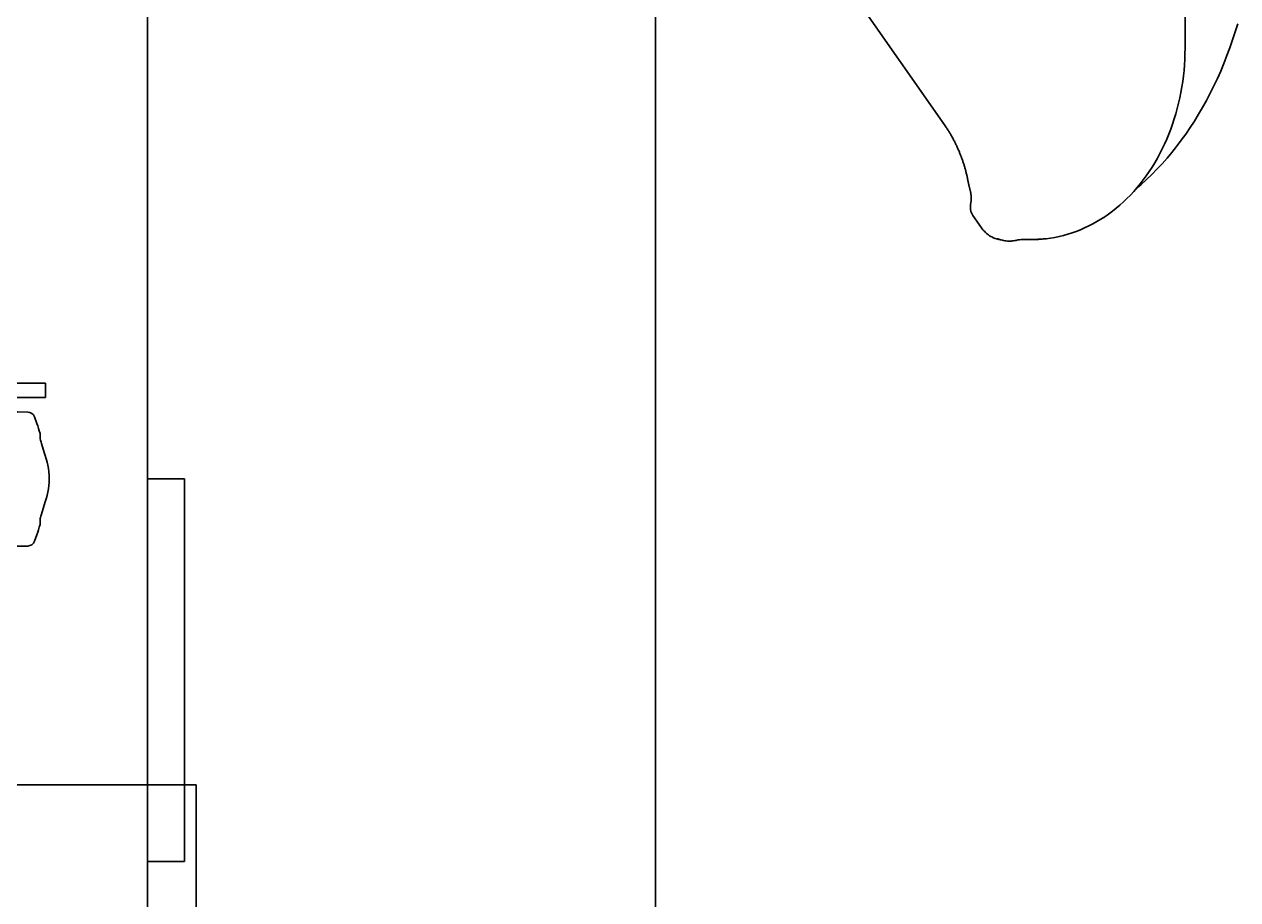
# Model space of a CAD drawing. Header units: millimetres. Extents: x 120 to 10915, y 515 to 8014.
# Drawn here: x 10174.1 to 10427.7, y 1852 to 2035 of the extents above; entities that cross this region are included whole.
import ezdxf

# ---------------------------------------------------------------- set-up
doc = ezdxf.new("R2010")
doc.units = ezdxf.units.MM
doc.layers.get('0').update_dxf_attribs({"lineweight": 13})
doc.layers.add('205_Chassis_top_view', color=7, linetype='Continuous', lineweight=13)
doc.layers.add('210_BWA_components_top_view', color=7, linetype='Continuous', lineweight=13)

# ---------------------------------------------------------------- blocks, each defined once
blk = doc.blocks.new('2888087_1')
at = {"layer": '205_Chassis_top_view', "color": 3, "lineweight": 35}
for p, q in [((10416.711308, 140), (10416.711308, -140)), ((10347.130539, -128.469066), (10366.408065, -156.000227)), ((10366.69275, -156.414131), (10366.408065, -156.000227)), ((10366.69275, -156.414131), (10366.790912, -156.560364)), ((10366.790912, -156.560364), (10366.897526, -156.721319)), ((10366.897526, -156.721319), (10367.002945, -156.882715)), ((10367.002945, -156.882715), (10367.107165, -157.044535)), ((10367.107165, -157.044535), (10367.210181, -157.206762)), ((10367.210181, -157.206762), (10367.311991, -157.369379)), ((10367.311991, -157.369379), (10367.41259, -157.532369)), ((10367.41259, -157.532369), (10367.511976, -157.695716)), ((10367.511976, -157.695716), (10367.610145, -157.859402)), ((10367.610145, -157.859402), (10367.674915, -157.968706)), ((10367.674915, -157.968706), (10367.771052, -158.13292)), ((10367.771052, -158.13292), (10367.865966, -158.297427)), ((10367.865966, -158.297427), (10367.959655, -158.462211)), ((10367.959655, -158.462211), (10368.052118, -158.627253)), ((10368.052118, -158.627253), (10368.143354, -158.792538)), ((10368.143354, -158.792538), (10368.23336, -158.958047)), ((10368.23336, -158.958047), (10368.322137, -159.123763)), ((10368.322137, -159.123763), (10368.409683, -159.289668)), ((10368.409683, -159.289668), (10368.495998, -159.455746)), ((10368.495998, -159.455746), (10368.581082, -159.621979)), ((10368.581082, -159.621979), (10368.664935, -159.788349)), ((10368.664935, -159.788349), (10368.747557, -159.954838)), ((10368.747557, -159.954838), (10368.82895, -160.12143)), ((10368.935561, -160.343682), (10369.014087, -160.510444)), ((10369.014087, -160.510444), (10369.091386, -160.677251)), ((10369.091386, -160.677251), (10369.167461, -160.844084)), ((10369.167461, -160.844084), (10369.242314, -161.010925)), ((10369.242314, -161.010925), (10369.315946, -161.177759)), ((10369.315946, -161.177759), (10369.38836, -161.344566)), ((10369.38836, -161.344566), (10369.459558, -161.51133)), ((10369.459558, -161.51133), (10369.529544, -161.678032)), ((10369.529544, -161.678032), (10369.598321, -161.844657)), ((10369.598321, -161.844657), (10369.665891, -162.011185)), ((10369.665891, -162.011185), (10369.73226, -162.177601)), ((10369.73226, -162.177601), (10369.797429, -162.343886)), ((10369.797429, -162.343886), (10369.861405, -162.510023)), ((10369.861405, -162.510023), (10369.92419, -162.675996)), ((10370.00606, -162.897006), (10370.066087, -163.062527)), ((10370.066087, -163.062527), (10370.124939, -163.227825)), ((10370.124939, -163.227825), (10370.182623, -163.392885)), ((10370.182623, -163.392885), (10370.239143, -163.557688)), ((10370.239143, -163.557688), (10370.294506, -163.722219)), ((10370.294506, -163.722219), (10370.348717, -163.886459)), ((10370.348717, -163.886459), (10370.401783, -164.050393)), ((10370.401783, -164.050393), (10370.45371, -164.214004)), ((10370.45371, -164.214004), (10370.504505, -164.377275)), ((10370.504505, -164.377275), (10370.554174, -164.540189)), ((10370.554174, -164.540189), (10370.602724, -164.702731)), ((10370.602724, -164.702731), (10370.650163, -164.864882)), ((10370.650163, -164.864882), (10370.696499, -165.026628)), ((10370.696499, -165.026628), (10370.741738, -165.187952)), ((10370.741738, -165.187952), (10370.785888, -165.348837)), ((10370.785888, -165.348837), (10370.828957, -165.509268)), ((10370.828957, -165.509268), (10370.870955, -165.669227)), ((10370.870955, -165.669227), (10370.911888, -165.8287)), ((10370.911888, -165.8287), (10370.951765, -165.98767)), ((10370.951765, -165.98767), (10370.990596, -166.146122)), ((10370.990596, -166.146122), (10371.028388, -166.304039)), ((10371.028388, -166.304039), (10371.065152, -166.461406)), ((10371.065152, -166.461406), (10371.100896, -166.618208)), ((10371.100896, -166.618208), (10371.135631, -166.774429)), ((10371.135631, -166.774429), (10371.169364, -166.930054)), ((10371.169364, -166.930054), (10371.202107, -167.085068)), ((10371.202107, -167.085068), (10371.233869, -167.239456)), ((10371.233869, -167.239456), (10371.26466, -167.393202)), ((10371.26466, -167.393202), (10371.29449, -167.546293)), ((10371.29449, -167.546293), (10371.323371, -167.698713)), ((10371.323371, -167.698713), (10371.351311, -167.850447)), ((10371.351311, -167.850447), (10371.378323, -168.001482)), ((10372.376001, -174.984002), (10374.195052, -177.581876)), ((10377.41675, -179.821651), (10377.513461, -179.853551)), ((10377.513461, -179.853551), (10377.611676, -179.885231)), ((10377.611676, -179.885231), (10377.711771, -179.916869)), ((10377.711771, -179.916869), (10377.813019, -179.948305)), ((10377.813019, -179.948305), (10377.966534, -179.995106)), ((10378.126013, -180.04289), (10378.294349, -180.092511)), ((10384.793454, -180), (10382.795212, -180)), ((10386.167172, -179.937469), (10387.074474, -179.853514)), ((10387.14618, -179.881742), (10387.50155, -179.844824)), ((10387.50155, -179.844824), (10387.709166, -179.821132))]:
    blk.add_line(p, q, dxfattribs=at)
for points in [[(10427.722656, -134.886154), (10427.208008, -136.582657), (10426.663086, -138.260452), (10426.085938, -139.919556), (10425.477539, -141.559769), (10424.838867, -143.179184), (10424.168945, -144.775375), (10423.470703, -146.346771), (10422.743164, -147.893021), (10421.986328, -149.413651), (10421.201172, -150.907928), (10420.387695, -152.37468), (10419.545898, -153.812698), (10418.677734, -155.221542), (10417.782227, -156.599854), (10416.862305, -157.945312), (10415.917969, -159.256302), (10414.950195, -160.53299), (10413.957031, -161.775711), (10412.94043, -162.984695), (10411.900391, -164.158096), (10410.838867, -165.293152), (10409.758789, -166.388535), (10408.660156, -167.444565), (10407.541992, -168.461258), (10406.447266, -169.401627)], [(10416.710938, -140), (10416.698242, -141.165573), (10416.657227, -142.33017), (10416.589844, -143.492859), (10416.496094, -144.652985), (10416.375, -145.809387), (10416.226562, -146.960495), (10416.052734, -148.104935), (10415.851562, -149.242294), (10415.625, -150.372314), (10415.371094, -151.494766), (10415.091797, -152.608109), (10414.786133, -153.710205), (10414.456055, -154.7995), (10414.100586, -155.8759), (10413.719727, -156.939545), (10413.314453, -157.990463), (10412.883789, -159.026901), (10412.429688, -160.046356), (10411.952148, -161.047195), (10411.452148, -162.029587), (10410.928711, -162.993759), (10410.382812, -163.93985), (10409.813477, -164.866135), (10409.223633, -165.770157), (10408.614258, -166.650467), (10407.985352, -167.507294), (10407.335938, -168.340759), (10406.666992, -169.150925), (10405.978516, -169.936401), (10405.273438, -170.695297), (10404.552734, -171.426605), (10403.81543, -172.130432), (10403.0625, -172.806641), (10402.294922, -173.455002), (10401.512695, -174.074829), (10400.716797, -174.665207), (10399.90918, -175.225708), (10399.09082, -175.756134), (10398.260742, -176.256134), (10397.420898, -176.725266), (10396.572266, -177.163513), (10395.713867, -177.571014), (10394.84668, -177.947739), (10393.97168, -178.293198), (10393.09082, -178.606918), (10392.205078, -178.888626), (10391.314453, -179.138504), (10390.418945, -179.356796), (10389.519531, -179.543457), (10388.615234, -179.698257), (10387.708984, -179.821136)], [(10368.829102, -160.121429), (10368.90918, -160.288101), (10368.935547, -160.343689)], [(10369.923828, -162.675995), (10369.985352, -162.841782), (10370.005859, -162.897003)], [(10374.125977, -177.483337), (10374.308594, -177.73909), (10374.475586, -177.951584), (10374.651367, -178.156372), (10374.834961, -178.352936), (10375.027344, -178.540771), (10375.226562, -178.719406), (10375.433594, -178.88855), (10375.646484, -179.048096), (10375.866211, -179.1978), (10376.092773, -179.337296), (10376.323242, -179.466354), (10376.560547, -179.584854), (10376.801758, -179.692429), (10377.046875, -179.788574), (10377.295898, -179.87323), (10377.546875, -179.946259), (10377.798828, -180.007248), (10378.051758, -180.056244), (10378.291992, -180.09166)], [(10378.293945, -180.092514), (10378.542969, -180.159607), (10378.793945, -180.215881), (10379.048828, -180.261581), (10379.304688, -180.29628), (10379.563477, -180.319962), (10379.821289, -180.332413), (10380.076172, -180.333786), (10380.329102, -180.324463), (10380.585938, -180.30397), (10380.849609, -180.271317), (10381.117188, -180.225983), (10381.387695, -180.167419)], [(10384.509766, -180), (10384.692383, -179.999191), (10384.875, -179.996811)], [(10384.792969, -180), (10384.999023, -179.999039), (10385.358398, -179.992828), (10385.717773, -179.981033), (10386.076172, -179.963837)], [(10384.793945, -180), (10385.071289, -179.998032), (10385.352539, -179.992111), (10385.637695, -179.982224), (10385.925781, -179.968338), (10386.216797, -179.950424), (10386.512695, -179.928467), (10386.811523, -179.902435), (10387.114258, -179.872314), (10387.419922, -179.838058)], [(10384.875, -179.996811), (10385.058594, -179.992844), (10385.242188, -179.98735), (10385.426758, -179.980316), (10385.611328, -179.971802), (10385.795898, -179.961807), (10385.981445, -179.950348), (10386.166992, -179.937469)], [(10386.076172, -179.963837), (10386.433594, -179.941437), (10386.790039, -179.914017), (10387.146484, -179.881744)], [(10387.708984, -179.821136), (10387.621094, -179.829865), (10387.419922, -179.838058)]]:
    blk.add_lwpolyline(points, dxfattribs=at)
for centre, radius, start, end in [((10374.833458, -173.263272), 3, 178.040081, 215), ((10382.795228, -186), 6, 90.004243, 103.561917)]:
    blk.add_arc(centre, radius, start, end, dxfattribs=at)
blk.add_open_spline([(10371.29449, -167.546293), (10371.504499, -168.654644), (10371.714508, -169.762994), (10372.442291, -170.923982), (10371.873794, -172.03326), (10371.835213, -173.160671)], degree=5, dxfattribs=at)
blk = doc.blocks.new('2631568')
at = {"layer": '205_Chassis_top_view', "color": 2, "lineweight": 35}
blk.add_line((10208, -294), (10210, -294), dxfattribs=at)
at = {"layer": '205_Chassis_top_view', "color": 3, "lineweight": 35}
blk.add_line((10210, -294), (10210, -384), dxfattribs=at)
blk = doc.blocks.new('2974938_1')
at = {"layer": '210_BWA_components_top_view', "color": 3, "lineweight": 35}
for p, q in [((10306, -1190), (10306, 1190)), ((10199.8, 850), (10199.8, -850)), ((10199.8, -230), (10199.8, -310)), ((10207.55, -230), (10199.8, -230)), ((10207.55, -230), (10207.55, -310)), ((10207.55, -310), (10199.8, -310))]:
    blk.add_line(p, q, dxfattribs=at)
blk = doc.blocks.new('3228699_1')
at = {"layer": '205_Chassis_top_view', "color": 3, "lineweight": 35}
for p, q in [((10143.5, -200), (10143.5, -195)), ((10143.5, -195), (10146.5, -195)), ((10146.5, -195), (10148.5, -195)), ((10146.5, -210.417424), (10146.5, -195)), ((10148.5, -195), (10165.5, -195)), ((10146.5, -195.563676), (10146.5, -198.563219)), ((10150.008726, -195.624921), (10146.5, -195.563676)), ((10146.5, -195.563676), (10146.5, -198.563219)), ((10150.008726, -195.624921), (10146.5, -195.563676)), ((10150.5, -196.124845), (10150.5, -198.624464)), ((10150.5, -196.124845), (10150.5, -210)), ((10143.5, -200), (10143.5, -210)), ((10170.5, -200), (10170.5, -209.999859)), ((10143.5, -215), (10143.5, -210)), ((10173.5, -210), (10148.5, -210)), ((10178.5, -210), (10173.5, -210)), ((10178.5, -210), (10178.5, -213)), ((10148.5, -213), (10173.5, -213)), ((10150.5, -213), (10150.5, -215.142224)), ((10170.5, -213), (10170.5, -215.982674)), ((10178.5, -213), (10173.5, -213)), ((10143.5, -214.338088), (10143.5, -213.538119)), ((10143.5, -214.338088), (10143.5, -213.538119)), ((10143.5, -216.789263), (10143.5, -214.338089)), ((10143.5, -216.789263), (10143.5, -214.338089)), ((10143.5, -215), (10143.5, -240)), ((10146.5, -245), (10146.5, -215)), ((10172.145509, -216.011396), (10150.991274, -215.642148)), ((10172.145509, -216.011396), (10150.991274, -215.642148)), ((10172.145509, -216.011396), (10172.695225, -216.020992)), ((10172.145509, -216.011396), (10172.695225, -216.020992)), ((10172.695322, -216.020993), (10174.817077, -216.058029)), ((10172.695322, -216.020993), (10174.817077, -216.058029)), ((10176.202983, -217.051818), (10176.693435, -218.420552)), ((10176.202983, -217.051818), (10176.693435, -218.420552)), ((10177.383037, -220.590658), (10177.383037, -221.683827)), ((10177.39876, -221.683847), (10177.383037, -221.683847)), ((10177.39876, -221.683847), (10177.383037, -221.683847)), ((10177.383037, -221.684303), (10177.39876, -221.684303)), ((10177.383037, -221.684303), (10177.39876, -221.684303)), ((10178.19876, -224.499374), (10177.677021, -222.624374)), ((10178.19876, -224.499374), (10177.677021, -222.624374)), ((10177.39876, -229.003057), (10177.383038, -229.003057)), ((10177.39876, -229.003057), (10177.383038, -229.003057)), ((10177.383037, -230.999489), (10177.39876, -230.999489)), ((10177.383037, -230.999489), (10177.39876, -230.999489)), ((10178.19876, -235.499373), (10177.67702, -237.374376)), ((10178.19876, -235.499373), (10177.67702, -237.374376)), ((10177.39876, -238.3149), (10177.383037, -238.3149)), ((10177.39876, -238.3149), (10177.383037, -238.3149)), ((10177.383037, -239.366312), (10177.398832, -238.31492)), ((10143.5, -245), (10143.5, -240)), ((10177.383037, -239.366312), (10177.383037, -239.536694)), ((10177.383037, -239.366312), (10177.383037, -239.536694)), ((10143.5, -245.789263), (10143.5, -243.338089)), ((10143.5, -245.789263), (10143.5, -243.338089)), ((10176.202979, -243.075545), (10176.693552, -241.706462)), ((10176.202979, -243.075545), (10176.693552, -241.706462)), ((10143.5, -250), (10143.5, -245)), ((10146.5, -250), (10146.5, -245)), ((10150.5, -244.985128), (10150.5, -261.502888)), ((10150.5, -244.985128), (10150.5, -261.502888)), ((10150.991274, -244.485204), (10172.145301, -244.11596)), ((10150.991274, -244.485204), (10172.145301, -244.11596)), ((10165.264058, -244.516775), (10165.19978, -244.581054)), ((10165.264058, -244.516775), (10165.19978, -244.581054)), ((10165.794982, -244.239524), (10165.744237, -244.24997)), ((10165.794982, -244.239524), (10165.744237, -244.24997)), ((10170.5, -244.144678), (10170.5, -260)), ((10172.695248, -244.10636), (10172.145301, -244.11596)), ((10172.695248, -244.10636), (10172.145301, -244.11596)), ((10174.817082, -244.069323), (10172.695323, -244.106359)), ((10174.817082, -244.069323), (10172.695323, -244.106359)), ((10143.5, -265), (10143.5, -250)), ((10146.5, -261.564133), (10146.5, -250)), ((10146.5, -265), (10146.5, -260)), ((10146.5, -261.564133), (10146.5, -264.563676)), ((10146.5, -261.564133), (10146.5, -264.563676)), ((10150.5, -261.502888), (10150.5, -264.002507)), ((10150.5, -261.502888), (10150.5, -264.002507)), ((10143.5, -265), (10146.5, -265)), ((10150.008726, -264.502431), (10146.5, -264.563676)), ((10150.008726, -264.502431), (10146.5, -264.563676)), ((10146.5, -265), (10148.5, -265)), ((10148.5, -265), (10165.5, -265))]:
    blk.add_line(p, q, dxfattribs=at)
for centre, radius, start, end in [((10165.5, -200), 5, 0, 90), ((10150, -196.124845), 0.5, 0, 89.000001), ((10150, -196.124845), 0.5, 0, 89.000001), ((10148.5, -215), 5, 90, 180), ((10148.5, -215), 2, 90, 180), ((10143.7, -213.538119), 0.2, 90.5, 179.99999), ((10143.7, -213.538119), 0.2, 90.5, 179.99999), ((10151, -215.142224), 0.5, 180, 269), ((10151, -215.142224), 0.5, 180, 269), ((10174.790547, -217.558291), 1.500522, 19.726853, 88.986899), ((10174.790547, -217.558291), 1.500522, 19.726853, 88.986899), ((10144.202724, -230.062753), 34.513579, 16.024304, 19.71382), ((10144.202724, -230.062753), 34.513579, 16.024304, 19.71382), ((10177.181139, -220.59077), 0.20187, 0.031717, 15.905794), ((10177.181139, -220.59077), 0.20187, 0.031717, 15.905794), ((10204.531287, -214.171016), 28.153371, 195.477086, 197.473294), ((10204.531287, -214.171016), 28.153371, 195.477086, 197.473294), ((10204.420267, -214.202555), 28.038053, 195.476412, 197.479937), ((10204.420267, -214.202555), 28.038053, 195.476412, 197.479937), ((10164.867613, -229.999373), 14.421147, 360, 22.41946), ((10164.867613, -229.999373), 14.421147, 360, 22.41946), ((10164.867613, -229.999373), 14.421147, 337.58054, 360), ((10164.867613, -229.999373), 14.421147, 337.58054, 360), ((10204.541272, -245.830761), 28.163806, 162.526933, 164.522395), ((10204.541272, -245.830761), 28.163806, 162.526933, 164.522395), ((10144.20077, -230.063851), 34.515667, 340.2867, 343.975395), ((10144.20077, -230.063851), 34.515667, 340.2867, 343.975395), ((10177.180943, -239.536564), 0.202066, 344.103986, 359.963182), ((10177.180943, -239.536564), 0.202066, 344.103986, 359.963182), ((10174.790552, -242.569068), 1.500515, 271.013078, 340.272823), ((10174.790552, -242.569068), 1.500515, 271.013078, 340.272823), ((10151, -244.985128), 0.5, 91, 180), ((10151, -244.985128), 0.5, 91, 180), ((10165.971165, -245.223882), 1, 103.116278, 135), ((10165.971165, -245.223882), 1, 103.116278, 135), ((10165.972996, -245.244111), 1.020241, 91.082966, 100.032236), ((10165.972996, -245.244111), 1.020241, 91.082966, 100.032236), ((10165.972953, -245.243873), 1.020003, 91.080841, 100.009102), ((10165.972954, -245.243875), 1.020004, 91.080869, 100.009117), ((10165.972953, -245.243873), 1.020003, 91.080841, 100.009102), ((10165.972954, -245.243875), 1.020004, 91.080869, 100.009117), ((10165.5, -260), 5, 270, 0), ((10150, -264.002507), 0.5, 271, 359.999999), ((10150, -264.002507), 0.5, 271, 359.999999)]:
    blk.add_arc(centre, radius, start, end, dxfattribs=at)
at = {"layer": '205_Chassis_top_view', "color": 1, "lineweight": 5}
blk.add_point((10179.289062, -229.999374), dxfattribs=at)

msp = doc.modelspace()

# ---------------------------------------------------------------- linework, layer by layer
at = {"layer": '205_Chassis_top_view', "color": 3, "lineweight": 35}
msp.add_line((10210, 1876), (4055, 1876), dxfattribs=at)

# ---------------------------------------------------------------- block references
at = {"color": 7, "lineweight": 35}
for name in ['2974938_1', '2631568', '2888087_1', '3228699_1']:
    msp.add_blockref(name, (0, 2170), dxfattribs=at)

doc.saveas('drawing.dxf')
